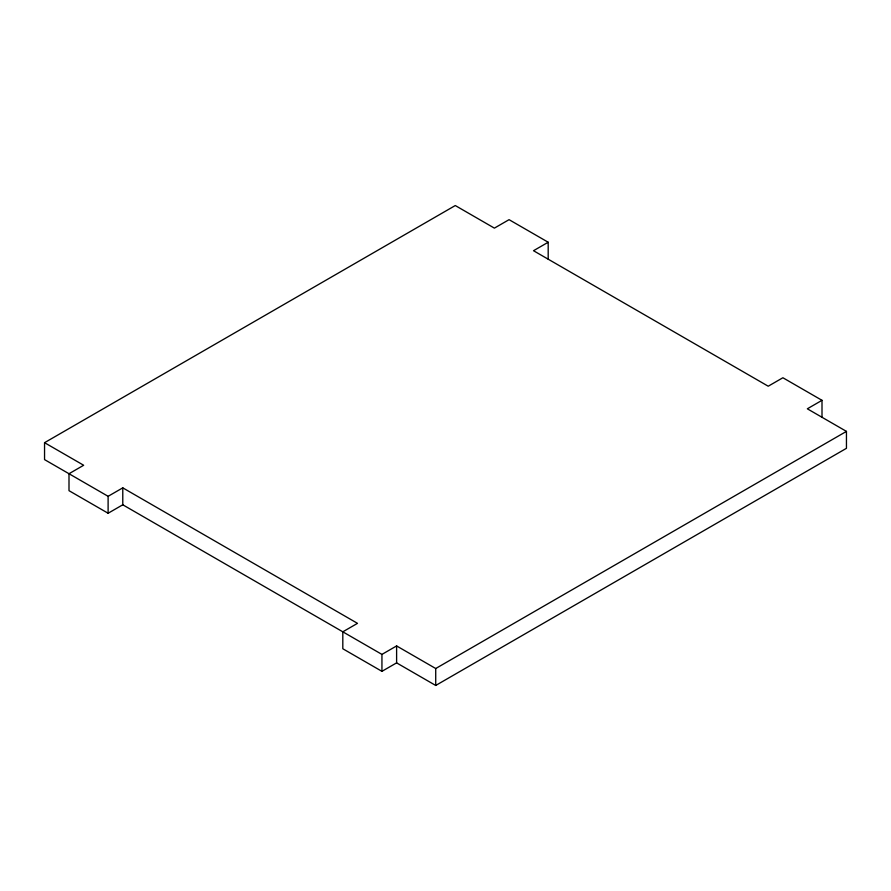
<?xml version="1.0" encoding="UTF-8"?>
<svg xmlns="http://www.w3.org/2000/svg" width="891" height="891" viewBox="0 0 891 891"><rect width="100%" height="100%" fill="white"/><g stroke="black" fill="none" stroke-linecap="round" stroke-linejoin="round"><path stroke-width="1.34" d="M822.003 417.266L822.003 400.326L807.335 408.802L846.45 431.389L846.45 448.318L435.721 685.457L396.606 662.871L381.938 671.335L342.812 648.759L342.812 631.819L357.491 623.344L122.78 487.845L108.112 496.309L44.55 459.611L44.55 442.682L455.279 205.543L494.394 228.129L509.062 219.665L548.188 242.241L548.188 259.181M548.188 242.241L533.509 250.716L768.22 386.215L782.888 377.751L822.003 400.326M44.55 442.682L83.665 465.258L68.997 473.734L68.997 490.674L108.112 513.249L122.78 504.785L381.938 654.406L396.606 645.93L435.721 668.517L846.45 431.389M435.721 668.517L435.721 685.457M396.606 645.93L396.606 662.871M381.938 654.406L381.938 671.335M122.78 487.845L122.78 504.785M108.112 496.309L108.112 513.249"/></g></svg>
